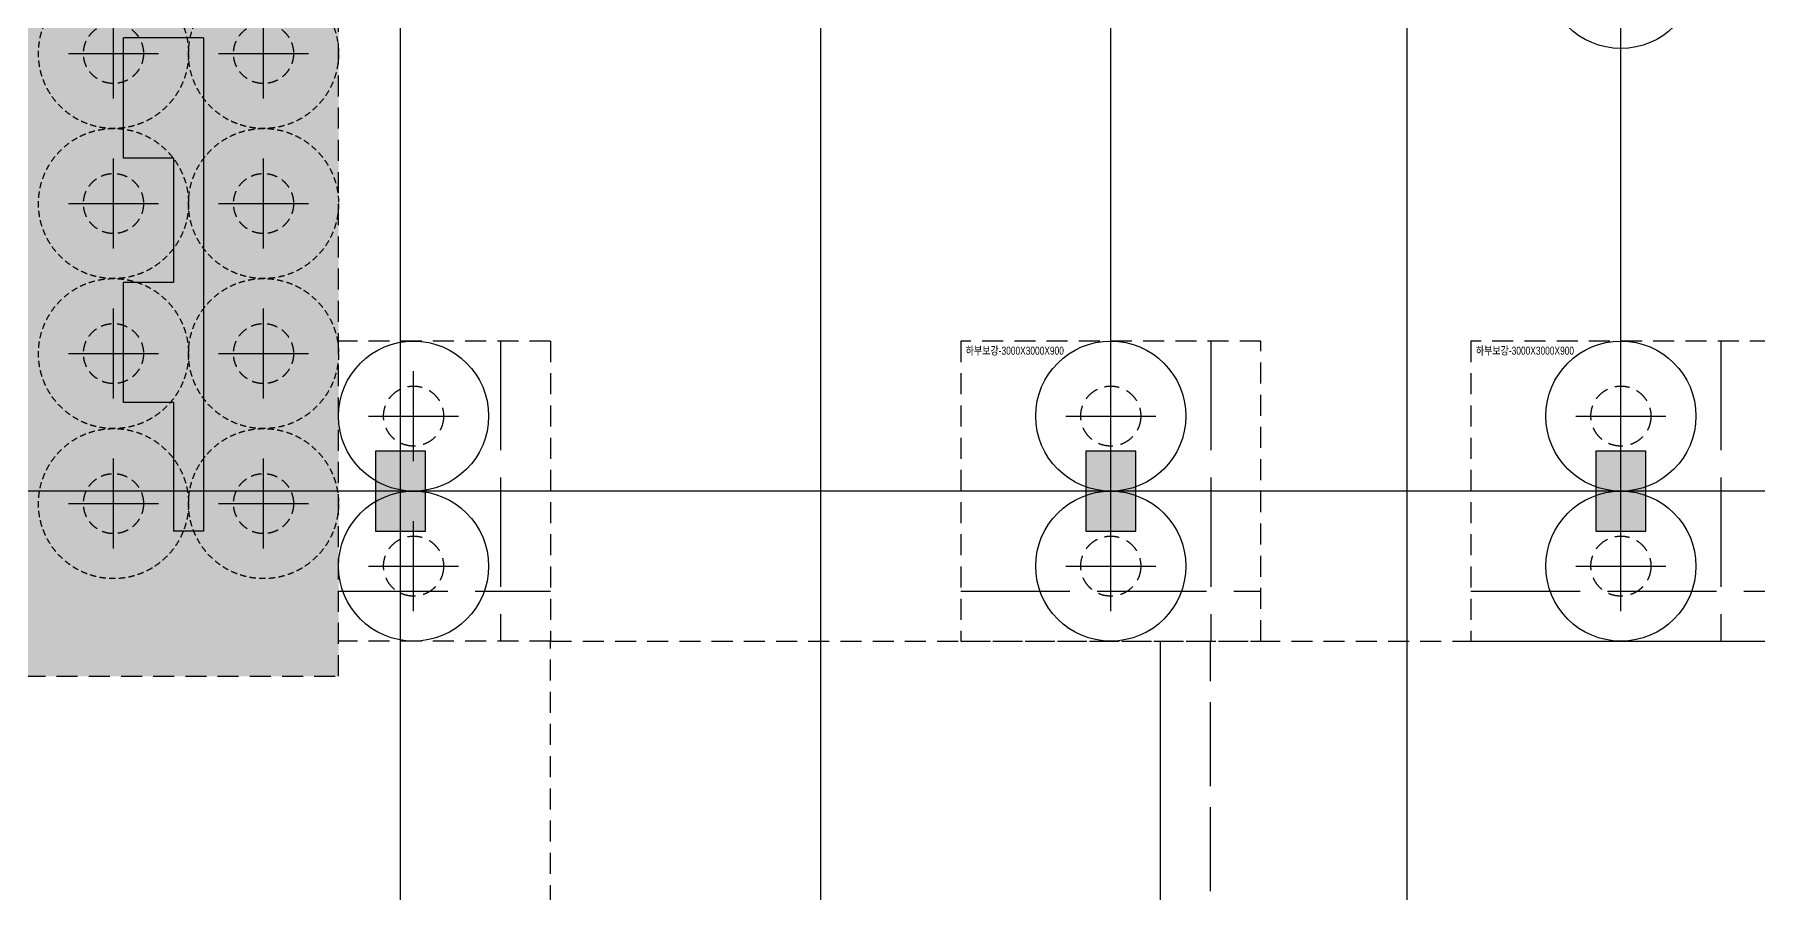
# Model space of a CAD drawing. Header units: millimetres. Extents: x 327808 to 2562540, y -728300 to 402793.
# Drawn here: x 836340 to 853576, y 276841 to 285429 of the extents above; entities that cross this region are included whole.
import ezdxf
from ezdxf.enums import TextEntityAlignment as Align

# ---------------------------------------------------------------- set-up
doc = ezdxf.new("R2010")
doc.units = ezdxf.units.MM
doc.header["$LTSCALE"] = 140
for name, pattern in [('HID2', [7.5, 6, -1.5]), ('XS-기초$0$CONTINOUS', [0]), ('XS-기초$0$HID', [2.3, 1.5, -0.8]), ('XS-기초$0$HID2', [7.5, 6, -1.5])]:
    doc.linetypes.add(name, pattern=pattern)
for name, color, linetype in [('252', 252, 'Continuous'), ('BAR-Bot', 2, 'HID2'), ('BAR-TOP', 2, 'Continuous'), ('CEN-P', 14, 'Continuous'), ('XS-기초$0$252', 252, 'Continuous'), ('XS-기초$0$BAR-B', 2, 'XS-기초$0$HID2'), ('XS-기초$0$CEN-P', 14, 'XS-기초$0$CONTINOUS'), ('XS-기초$0$MAT', 3, 'XS-기초$0$HID'), ('XS-기초$0$PILE', 3, 'XS-기초$0$HID'), ('XS-기초$0$PILE-P', 4, 'XS-기초$0$HID'), ('XS-기초$0$WALL', 11, 'Continuous'), ('XS-기초$0$기초연단', 3, 'Continuous'), ('XS-기초$0$하부보강', 7, 'XS-기초$0$HID')]:
    doc.layers.add(name, color=color, linetype=linetype)
doc.layers.add('XS-기초$0$DEFPOINT', color=144, linetype='Continuous', plot=False)
doc.styles.add('돋음', font='')
doc.styles.get('돋음').set_extended_font_data('Dotum')

# ---------------------------------------------------------------- blocks, each defined once
blk = doc.blocks.new('XS-기초$0$A$C762E058C')
at = {"layer": 'XS-기초$0$252'}
h = blk.add_hatch(color=256, dxfattribs=at)
h.dxf.hatch_style = 1
h.paths.add_polyline_path([(68150, -15900), (68150, -15100), (67650, -15100), (67650, -15900)])
h.paths.add_polyline_path([(60300, -15900), (60300, -15100), (59800, -15100), (59800, -15900)])
h.paths.add_polyline_path([(57590, -15900), (57340, -15900), (57340, -13415), (58140, -13415), (58140, -14615), (57590, -14615)])
h.paths.add_polyline_path([(58140, -12170), (58140, -10970), (57590, -10970), (57590, -8335), (58140, -8335), (58140, -6475), (57340, -6475), (57340, -12170)])
h.paths.add_polyline_path([(64580, -14615), (63780, -14615), (63780, -13415), (64580, -13415)])
h.paths.add_polyline_path([(68050, -13615), (67800, -13615), (67800, -12080), (68050, -12080)])
h.paths.add_polyline_path([(64580, -12170), (63780, -12170), (63780, -10970), (64580, -10970)])
h.paths.add_polyline_path([(70980, -12170), (70480, -12170), (70480, -10970), (71280, -10970), (71280, -15900), (70980, -15900), (70980, -14615), (70480, -14615), (70480, -13415), (70980, -13415)])
h.paths.add_polyline_path([(60310, -13615), (60560, -13615), (60560, -12080), (60310, -12080)])
h.paths.add_polyline_path([(50800, -12170), (50800, -10970), (50000, -10970), (50000, -12170)])
h.paths.add_polyline_path([(50800, -14615), (50800, -13415), (50000, -13415), (50000, -14615)])
h.paths.add_polyline_path([(46830, -13615), (47080, -13615), (47080, -12080), (46830, -12080)])
h.paths.add_polyline_path([(52175, -6475), (52175, -8335), (49225, -8335), (49225, -6475), (49925, -6475), (49925, -7635), (50700, -7635), (51475, -7635), (51475, -6475)])
h.paths.add_polyline_path([(63405, -6475), (63405, -7635), (64180, -7635), (64955, -7635), (64955, -6475), (65655, -6475), (65655, -8335), (62705, -8335), (62705, -6475)])
h.paths.add_polyline_path([(54570, -13615), (54320, -13615), (54320, -12080), (54570, -12080)])
h.paths.add_polyline_path([(62555, -4685), (62055, -4685), (62055, -2075), (61155, -2075), (61155, -2375), (61755, -2375), (61755, -4675), (56855, -4675), (56855, -2375), (57455, -2375), (57455, -2075), (56555, -2075), (56555, -4675), (54205, -4675), (54205, -4975), (61755, -4975), (61755, -5185), (62555, -5185)])
h.paths.add_polyline_path([(59965, -2075), (59965, -2375), (58645, -2375), (58645, -2075)], flags=17)
h.paths.add_polyline_path([(67650, -5185), (68450, -5185), (68450, -4685), (67650, -4685)])
h.paths.add_polyline_path([(80600, -5275), (80600, -4475), (80100, -4475), (80100, -5275)])
h.paths.add_polyline_path([(48285, -215), (48285, -340), (48285, -465), (51055, -465), (51055, -1885), (52105, -1885), (52105, -2375), (52405, -2375), (52405, -1585), (51355, -1585), (51355, -340), (51355, 905), (52405, 905), (52405, 1695), (52105, 1695), (52105, 1205), (51055, 1205), (51055, -215)])
h.paths.add_polyline_path([(48285, 7825), (48285, 7700), (48285, 7575), (51055, 7575), (51055, 6155), (52105, 6155), (52105, 5665), (52405, 5665), (52405, 6455), (51355, 6455), (51355, 7700), (51355, 8945), (52405, 8945), (52405, 9735), (52105, 9735), (52105, 9245), (51055, 9245), (51055, 7825)])
h.paths.add_polyline_path([(51405, 14290), (51405, 14540), (50775, 14540), (50775, 14290)])
h.paths.add_polyline_path([(52105, 13685), (52105, 14485), (52405, 14485), (52405, 13685)])
h.paths.add_polyline_path([(44765, 14270), (45065, 14270), (45065, 14670), (44765, 14670)])
h.paths.add_polyline_path([(45765, 14290), (45765, 14540), (47000, 14540), (47000, 14290)])
h.paths.add_polyline_path([(44765, 21250), (45065, 21250), (45065, 20850), (44765, 20850)])
h.paths.add_polyline_path([(45765, 21230), (45765, 20980), (47000, 20980), (47000, 21230)])
h.paths.add_polyline_path([(51405, 21230), (51405, 20980), (50775, 20980), (50775, 21230)])
h.paths.add_polyline_path([(52105, 21835), (52105, 21035), (52405, 21035), (52405, 21835)])
h = blk.add_hatch(color=256, dxfattribs=at)
h.dxf.hatch_style = 1
h.paths.add_polyline_path([(109600, -22900), (108800, -22900), (108800, -23400), (109600, -23400)])
h.paths.add_polyline_path([(116670, -26473), (116075, -25938), (115741, -26309), (116335, -26845)])
h.paths.add_polyline_path([(112530, -23822), (113066, -23228), (112694, -22893), (112159, -23488)])
h.paths.add_polyline_path([(109700, -15900), (109700, -15100), (109200, -15100), (109200, -15900)])
h.paths.add_polyline_path([(80600, -15900), (80600, -15100), (80100, -15100), (80100, -15900)])
h.paths.add_polyline_path([(73500, -15900), (73500, -15100), (73000, -15100), (73000, -15900)])
h.paths.add_polyline_path([(93700, -15900), (93700, -15100), (93200, -15100), (93200, -15900)])
h.paths.add_polyline_path([(101700, -15900), (101700, -15100), (101200, -15100), (101200, -15900)])
h.paths.add_polyline_path([(85700, -15900), (85700, -15100), (85200, -15100), (85200, -15900)])
blk = doc.blocks.new('XS-기초$0$PILE-P')
at = {"layer": 'XS-기초$0$DEFPOINT'}
blk.add_circle((0, 0), 750, dxfattribs=at)
at = {"layer": 'XS-기초$0$PILE-P', "color": 4, "linetype": 'XS-기초$0$CONTINOUS'}
for p, q in [((0, -450), (0, 450)), ((-450, 0), (450, 0))]:
    blk.add_line(p, q, dxfattribs=at)
at = {"layer": 'XS-기초$0$PILE-P', "linetype": 'XS-기초$0$HID', "ltscale": 0.7}
blk.add_circle((0, 0), 300, dxfattribs=at)
blk = doc.blocks.new('XS-기초$0$PILE-600')
at = {"layer": 'XS-기초$0$DEFPOINT', "color": 173, "linetype": 'XS-기초$0$HID', "ltscale": 0.3}
blk.add_circle((0, 0), 750, dxfattribs=at)
at = {"layer": 'XS-기초$0$PILE', "linetype": 'Continuous'}
for p, q in [((0, -450), (0, 450)), ((-450, 0), (450, 0))]:
    blk.add_line(p, q, dxfattribs=at)
at = {"layer": 'XS-기초$0$PILE', "ltscale": 0.5}
blk.add_circle((0, 0), 300, dxfattribs=at)
blk = doc.blocks.new('XS-기초$0$하부보강')
at = {"layer": 'XS-기초$0$BAR-B', "ltscale": 1.3}
for p, q in [((1000, 1500), (1000, -1500)), ((-1500, -1000), (1500, -1000))]:
    blk.add_line(p, q, dxfattribs=at)
at = {"layer": 'XS-기초$0$하부보강', "linetype": 'XS-기초$0$HID'}
blk.add_lwpolyline([(-1500, -1500), (1500, -1500), (1500, 1500), (-1500, 1500)], close=True, dxfattribs=at)
at = {"layer": 'XS-기초$0$DEFPOINT', "color": 1, "style": '돋음', "width": 0.8}
blk.add_text('하부보강-3000X3000X900', height=80, dxfattribs=at).set_placement((-1450, 1404), align=Align.MIDDLE_LEFT)

msp = doc.modelspace()

# ---------------------------------------------------------------- hatches: boundary and pattern name
at = {"layer": '252'}
h = msp.add_hatch(color=256, dxfattribs=at)
h.dxf.hatch_style = 1
h.paths.add_polyline_path([(839380.4, 279013.9), (839380.4, 288988.9), (838630.4, 288988.9), (838630.4, 297788.9), (829805.4, 297788.9), (829805.4, 302138.9), (821345.4, 302138.9), (821345.4, 314823.9), (825155.4, 314823.9), (825155.4, 321073.9), (809680.4, 321073.9), (809680.4, 290468.9), (808975.4, 290468.9), (808975.4, 282838.9), (808225.4, 282838.9), (808225.4, 279013.9)])

# ---------------------------------------------------------------- linework, layer by layer
at = {"layer": 'BAR-Bot'}
msp.add_line((848096.6, 173963.9), (848096.6, 279363.9), dxfattribs=at)
at = {"layer": 'BAR-TOP'}
msp.add_line((847596.6, 173963.9), (847596.6, 279363.9), dxfattribs=at)
at = {"layer": 'CEN-P'}
msp.add_lwpolyline([(913369.6, 222641.3), (850063.4, 222641.3), (850063.4, 288164.5), (913369.6, 288164.5)], close=True, dxfattribs=at)
at = {"layer": 'XS-기초$0$BAR-B', "ltscale": 1.3}
for p, q in [((841000.4, 282363.9), (841000.4, 279363.9)), ((839380.4, 279863.9), (841500.4, 279863.9))]:
    msp.add_line(p, q, dxfattribs=at)
at = {"layer": 'XS-기초$0$CEN-P'}
for p, q in [((840000.4, 215623.9), (840000.4, 341453.9)), ((844200.4, 223613.9), (844200.4, 341453.9)), ((852200.4, 279863.9), (852200.4, 341453.9)), ((955930.4, 280863.9), (731950.4, 280863.9))]:
    msp.add_line(p, q, dxfattribs=at)
at = {"layer": 'XS-기초$0$CEN-P', "color": 124}
msp.add_line((847100.4, 279863.9), (847100.4, 298538.9), dxfattribs=at)
at = {"layer": 'XS-기초$0$MAT'}
for p, q in [((841500.4, 282363.9), (839380.4, 282363.9)), ((841500.4, 282363.9), (841500.4, 279363.9)), ((841500.4, 279363.9), (839380.4, 279363.9))]:
    msp.add_line(p, q, dxfattribs=at)
at = {"layer": 'XS-기초$0$WALL'}
for p, q in [((838030.4, 285393.9), (837230.4, 285393.9)), ((837230.4, 284193.9), (837230.4, 285393.9)), ((838030.4, 285393.9), (838030.4, 280463.9)), ((837730.4, 284193.9), (837230.4, 284193.9)), ((837730.4, 284193.9), (837730.4, 282948.9)), ((837230.4, 281748.9), (837230.4, 282948.9)), ((837730.4, 282948.9), (837230.4, 282948.9)), ((837730.4, 281748.9), (837230.4, 281748.9)), ((837730.4, 281748.9), (837730.4, 280463.9)), ((840250.4, 281263.9), (839750.4, 281263.9)), ((839750.4, 281263.9), (839750.4, 280463.9)), ((840250.4, 280463.9), (840250.4, 281263.9)), ((847350.4, 281263.9), (846850.4, 281263.9)), ((846850.4, 281263.9), (846850.4, 280463.9)), ((847350.4, 280463.9), (847350.4, 281263.9)), ((852450.4, 281263.9), (851950.4, 281263.9)), ((851950.4, 281263.9), (851950.4, 280463.9)), ((852450.4, 280463.9), (852450.4, 281263.9)), ((838030.4, 280463.9), (837730.4, 280463.9)), ((839750.4, 280463.9), (840250.4, 280463.9)), ((846850.4, 280463.9), (847350.4, 280463.9)), ((851950.4, 280463.9), (852450.4, 280463.9))]:
    msp.add_line(p, q, dxfattribs=at)
at = {"layer": 'XS-기초$0$기초연단', "linetype": 'XS-기초$0$HID'}
for p, q in [((839380.4, 279013.9), (839380.4, 288988.9)), ((841500.4, 279363.9), (874450.4, 279363.9)), ((841500.4, 271563.9), (841500.4, 279363.9)), ((808225.4, 279013.9), (839380.4, 279013.9))]:
    msp.add_line(p, q, dxfattribs=at)

# ---------------------------------------------------------------- block references
at = {"layer": 'XS-기초$0$252'}
msp.add_blockref('XS-기초$0$A$C762E058C', (766750.4, 296363.9), dxfattribs=at)
at = {"layer": 'XS-기초$0$PILE'}
for p in [(837130.4, 285238.9), (838630.4, 285238.9), (837130.4, 283738.9), (838630.4, 283738.9), (837130.4, 282238.9), (838630.4, 282238.9), (837130.4, 280738.9), (838630.4, 280738.9)]:
    msp.add_blockref('XS-기초$0$PILE-600', p, dxfattribs=at)
at = {"layer": 'XS-기초$0$PILE-P'}
for p in [(852200.4, 286038.9), (840130.4, 281613.9), (847100.4, 281613.9), (852200.4, 281613.9), (840130.4, 280113.9), (847100.4, 280113.9), (852200.4, 280113.9)]:
    msp.add_blockref('XS-기초$0$PILE-P', p, dxfattribs=at)
at = {"layer": 'XS-기초$0$하부보강'}
for p in [(847100.4, 280863.9), (852200.4, 280863.9)]:
    msp.add_blockref('XS-기초$0$하부보강', p, dxfattribs=at)

doc.saveas('drawing.dxf')
